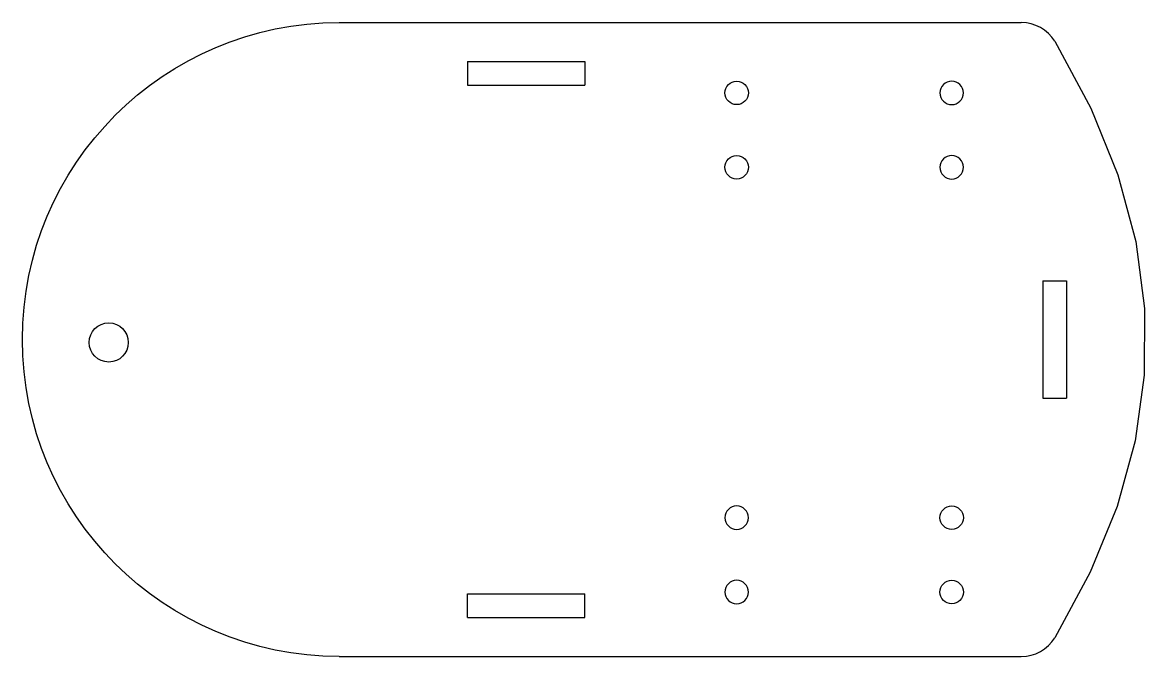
# Model space of a CAD drawing. Extents: x -8.6 to 5.7, y -4 to 4.1.
import ezdxf

# ---------------------------------------------------------------- set-up
doc = ezdxf.new("R2010")
doc.units = 0
doc.header["$MEASUREMENT"] = 0
doc.layers.add('VISIBLE', color=7, linetype='CONTINUOUS')

msp = doc.modelspace()

# ---------------------------------------------------------------- linework, layer by layer
at = {"layer": 'VISIBLE'}
for p, q in [((-4.554, 4.088, 0.3), (4.17, 4.088, 0.3)), ((-2.911, 3.588, 0.3), (-2.911, 3.288, 0.3)), ((-2.911, 3.588, 0.3), (-1.411, 3.588, 0.3)), ((-1.411, 3.588, 0.3), (-1.411, 3.288, 0.3)), ((-2.911, 3.288, 0.3), (-1.411, 3.288, 0.3)), ((4.446, 0.788, 0.3), (4.446, -0.712, 0.3)), ((4.446, 0.788, 0.3), (4.746, 0.788, 0.3)), ((4.746, 0.788, 0.3), (4.746, -0.712, 0.3)), ((4.446, -0.712, 0.3), (4.746, -0.712, 0.3)), ((-2.911, -3.512, 0.3), (-2.911, -3.212, 0.3)), ((-2.911, -3.212, 0.3), (-1.411, -3.212, 0.3)), ((-1.411, -3.512, 0.3), (-1.411, -3.212, 0.3)), ((-2.911, -3.512, 0.3), (-1.411, -3.512, 0.3)), ((-4.554, -4.012, 0.3), (4.17, -4.012, 0.3))]:
    msp.add_line(p, q, dxfattribs=at)
msp.add_polyline3d([(4.597, 3.848, 0.3), (5.059, 2.995, 0.3), (5.405, 2.141, 0.3), (5.634, 1.288, 0.3), (5.746, 0.434, 0.3), (5.742, -0.419, 0.3), (5.625, -1.257, 0.3), (5.395, -2.096, 0.3), (5.052, -2.934, 0.3), (4.597, -3.772, 0.3)], dxfattribs=at)
for centre, radius in [((0.53, 3.188, 0.3), 0.15), ((0.53, 2.238, 0.3), 0.15), ((-7.5, 0, 0.3), 0.25), ((3.28, -2.238, 0.3), 0.15), ((3.28, -3.188, 0.3), 0.15)]:
    msp.add_circle(centre, radius, dxfattribs=at)
at = {"layer": 'VISIBLE', "extrusion": (0, 0, -1)}
for centre in [(-3.28, 3.188, -0.3), (-3.28, 2.238, -0.3), (-0.53, -2.238, -0.3), (-0.53, -3.188, -0.3)]:
    msp.add_circle(centre, 0.15, dxfattribs=at)
msp.add_arc((4.554, 0.038, -0.3), 4.05, 270, 90, dxfattribs=at)
at = {"layer": 'VISIBLE'}
for centre, start, end in [((4.17, 3.588, 0.3), 31.3724, 90), ((4.17, -3.512, 0.3), 270, 328.6276)]:
    msp.add_arc(centre, 0.5, start, end, dxfattribs=at)

doc.saveas('drawing.dxf')
